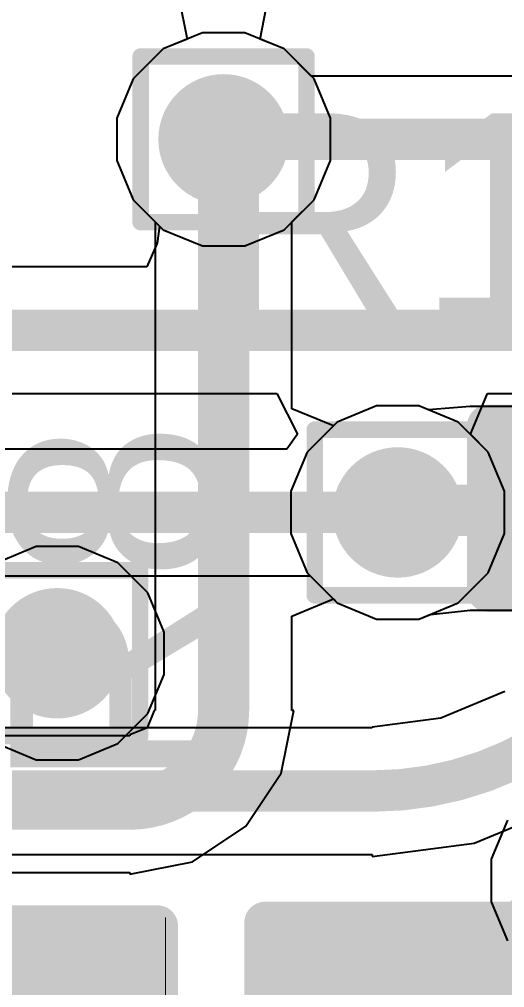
# Model space of a CAD drawing. Header units: inches. Extents: x -12 to 5355, y -7 to 5366.
# Drawn here: x 27.416 to 28.902, y 54.474 to 57.443 of the extents above; entities that cross this region are included whole.
import ezdxf

# ---------------------------------------------------------------- set-up
doc = ezdxf.new("R2010")
doc.units = ezdxf.units.IN
for name, color, linetype in [('BOTTOM LAYER', 5, 'Continuous'), ('Drill Drawing', 1, 'Continuous'), ('GROUND1', 16, 'Continuous'), ('GROUND2', 156, 'Continuous'), ('POWER', 76, 'Continuous'), ('SIGNAL', 90, 'Continuous'), ('TOP LAYER', 1, 'Continuous'), ('Top Overlay', 2, 'Continuous'), ('Top Paste', 8, 'Continuous'), ('Top Solder', 216, 'Continuous'), ('Via Holes', 16, 'Continuous')]:
    doc.layers.add(name, color=color, linetype=linetype)
doc.styles.add('Arial', font='', dxfattribs={"height": 0.2})
doc.styles.get('Arial').set_extended_font_data('Arial')

# ---------------------------------------------------------------- blocks, each defined once
blk = doc.blocks.new('R___0402_103')
at = {"layer": 'TOP LAYER'}
for points in [[(-0.6985, -0.3175), (-0.6985, 0.3175), (-0.2413, 0.3175), (-0.2413, -0.3175)], [(0.2413, -0.3175), (0.2413, 0.3175), (0.6985, 0.3175), (0.6985, -0.3175)]]:
    blk.add_hatch(color=1, dxfattribs=at).paths.add_polyline_path(points)
at = {"layer": 'Top Paste'}
for points in [[(-0.6985, -0.3175), (-0.6985, 0.3175), (-0.2413, 0.3175), (-0.2413, -0.3175)], [(0.2413, -0.3175), (0.2413, 0.3175), (0.6985, 0.3175), (0.6985, -0.3175)]]:
    blk.add_hatch(color=8, dxfattribs=at).paths.add_polyline_path(points)
at = {"layer": 'Top Solder'}
for points in [[(-0.7535, -0.3725), (-0.7535, 0.3725), (-0.1863, 0.3725), (-0.1863, -0.3725)], [(0.1863, -0.3725), (0.1863, 0.3725), (0.7535, 0.3725), (0.7535, -0.3725)]]:
    blk.add_hatch(color=216, dxfattribs=at).paths.add_polyline_path(points)
at = {"layer": 'Top Overlay'}
for points in [[(-0.7874, 0.4064, 0.127, 0.127, 0), (0.7874, 0.4064, 0.127, 0.127, 0)], [(-0.7874, 0.4064, 0.127, 0.127, 0), (-0.7874, -0.4064, 0.127, 0.127, 0)], [(0.7874, 0.4064, 0.127, 0.127, 0), (0.7874, -0.4064, 0.127, 0.127, 0)], [(-0.7874, -0.4064, 0.127, 0.127, 0), (0.7874, -0.4064, 0.127, 0.127, 0)], [(-0.8128, -0.4318, 0.00323, 0.00323, 0), (0.8128, -0.4318, 0.00323, 0.00323, 0)]]:
    blk.add_lwpolyline(points, format="xyseb", dxfattribs=at)
for points in [[(-0.8191, 0.4064, 0.0635, 0.0635, 1), (-0.7556, 0.4064, 0.0635, 0.0635, 1)], [(-0.8191, 0.4064, 0.0635, 0.0635, 1), (-0.7556, 0.4064, 0.0635, 0.0635, 1)], [(0.7556, 0.4064, 0.0635, 0.0635, 1), (0.8191, 0.4064, 0.0635, 0.0635, 1)], [(0.7556, 0.4064, 0.0635, 0.0635, 1), (0.8191, 0.4064, 0.0635, 0.0635, 1)], [(-0.8191, -0.4064, 0.0635, 0.0635, 1), (-0.7556, -0.4064, 0.0635, 0.0635, 1)], [(-0.8191, -0.4064, 0.0635, 0.0635, 1), (-0.7556, -0.4064, 0.0635, 0.0635, 1)], [(0.7556, -0.4064, 0.0635, 0.0635, 1), (0.8191, -0.4064, 0.0635, 0.0635, 1)], [(0.7556, -0.4064, 0.0635, 0.0635, 1), (0.8191, -0.4064, 0.0635, 0.0635, 1)], [(-0.8136, -0.4318, 0.00161, 0.00161, 1), (-0.812, -0.4318, 0.00161, 0.00161, 1)], [(0.812, -0.4318, 0.00161, 0.00161, 1), (0.8136, -0.4318, 0.00161, 0.00161, 1)]]:
    blk.add_lwpolyline(points, format="xyseb", close=True, dxfattribs=at)
blk = doc.blocks.new('R___0402_104')
at = {"layer": 'TOP LAYER'}
for points in [[(-0.6985, -0.3175), (-0.6985, 0.3175), (-0.2413, 0.3175), (-0.2413, -0.3175)], [(0.2413, -0.3175), (0.2413, 0.3175), (0.6985, 0.3175), (0.6985, -0.3175)]]:
    blk.add_hatch(color=1, dxfattribs=at).paths.add_polyline_path(points)
at = {"layer": 'Top Paste'}
for points in [[(-0.6985, -0.3175), (-0.6985, 0.3175), (-0.2413, 0.3175), (-0.2413, -0.3175)], [(0.2413, -0.3175), (0.2413, 0.3175), (0.6985, 0.3175), (0.6985, -0.3175)]]:
    blk.add_hatch(color=8, dxfattribs=at).paths.add_polyline_path(points)
at = {"layer": 'Top Solder'}
for points in [[(-0.7535, -0.3725), (-0.7535, 0.3725), (-0.1863, 0.3725), (-0.1863, -0.3725)], [(0.1863, -0.3725), (0.1863, 0.3725), (0.7535, 0.3725), (0.7535, -0.3725)]]:
    blk.add_hatch(color=216, dxfattribs=at).paths.add_polyline_path(points)
at = {"layer": 'Top Overlay'}
for points in [[(-0.7874, 0.4064, 0.127, 0.127, 0), (0.7874, 0.4064, 0.127, 0.127, 0)], [(-0.7874, 0.4064, 0.127, 0.127, 0), (-0.7874, -0.4064, 0.127, 0.127, 0)], [(0.7874, 0.4064, 0.127, 0.127, 0), (0.7874, -0.4064, 0.127, 0.127, 0)], [(-0.7874, -0.4064, 0.127, 0.127, 0), (0.7874, -0.4064, 0.127, 0.127, 0)], [(-0.8128, -0.4318, 0.00323, 0.00323, 0), (0.8128, -0.4318, 0.00323, 0.00323, 0)]]:
    blk.add_lwpolyline(points, format="xyseb", dxfattribs=at)
for points in [[(-0.8191, 0.4064, 0.0635, 0.0635, 1), (-0.7556, 0.4064, 0.0635, 0.0635, 1)], [(-0.8191, 0.4064, 0.0635, 0.0635, 1), (-0.7556, 0.4064, 0.0635, 0.0635, 1)], [(0.7556, 0.4064, 0.0635, 0.0635, 1), (0.8191, 0.4064, 0.0635, 0.0635, 1)], [(0.7556, 0.4064, 0.0635, 0.0635, 1), (0.8191, 0.4064, 0.0635, 0.0635, 1)], [(-0.8191, -0.4064, 0.0635, 0.0635, 1), (-0.7556, -0.4064, 0.0635, 0.0635, 1)], [(-0.8191, -0.4064, 0.0635, 0.0635, 1), (-0.7556, -0.4064, 0.0635, 0.0635, 1)], [(0.7556, -0.4064, 0.0635, 0.0635, 1), (0.8191, -0.4064, 0.0635, 0.0635, 1)], [(0.7556, -0.4064, 0.0635, 0.0635, 1), (0.8191, -0.4064, 0.0635, 0.0635, 1)], [(-0.8136, -0.4318, 0.00161, 0.00161, 1), (-0.812, -0.4318, 0.00161, 0.00161, 1)], [(0.812, -0.4318, 0.00161, 0.00161, 1), (0.8136, -0.4318, 0.00161, 0.00161, 1)]]:
    blk.add_lwpolyline(points, format="xyseb", close=True, dxfattribs=at)
blk = doc.blocks.new('R___0201_110')
at = {"layer": 'TOP LAYER'}
for points in [[(-0.41, 0.185), (-0.14, 0.185), (-0.14, -0.185), (-0.41, -0.185)], [(0.14, 0.185), (0.41, 0.185), (0.41, -0.185), (0.14, -0.185)]]:
    blk.add_hatch(color=1, dxfattribs=at).paths.add_polyline_path(points)
at = {"layer": 'Top Paste'}
for points in [[(-0.41, 0.185), (-0.14, 0.185), (-0.14, -0.185), (-0.41, -0.185)], [(0.14, 0.185), (0.41, 0.185), (0.41, -0.185), (0.14, -0.185)]]:
    blk.add_hatch(color=8, dxfattribs=at).paths.add_polyline_path(points)
at = {"layer": 'Top Solder'}
for points in [[(-0.465, 0.24), (-0.085, 0.24), (-0.085, -0.24), (-0.465, -0.24)], [(0.085, 0.24), (0.465, 0.24), (0.465, -0.24), (0.085, -0.24)]]:
    blk.add_hatch(color=216, dxfattribs=at).paths.add_polyline_path(points)
at = {"layer": 'Top Overlay'}
for points in [[(-0.4826, 0.254, 0.127, 0.127, 0), (0.4826, 0.254, 0.127, 0.127, 0)], [(-0.4826, -0.254, 0.127, 0.127, 0), (-0.4826, 0.254, 0.127, 0.127, 0)], [(0.4826, -0.254, 0.127, 0.127, 0), (0.4826, 0.254, 0.127, 0.127, 0)], [(-0.4826, -0.254, 0.127, 0.127, 0), (0.4826, -0.254, 0.127, 0.127, 0)]]:
    blk.add_lwpolyline(points, format="xyseb", dxfattribs=at)
for points in [[(-0.5143, 0.254, 0.0635, 0.0635, 1), (-0.4508, 0.254, 0.0635, 0.0635, 1)], [(-0.5143, 0.254, 0.0635, 0.0635, 1), (-0.4508, 0.254, 0.0635, 0.0635, 1)], [(0.4508, 0.254, 0.0635, 0.0635, 1), (0.5143, 0.254, 0.0635, 0.0635, 1)], [(0.4508, 0.254, 0.0635, 0.0635, 1), (0.5143, 0.254, 0.0635, 0.0635, 1)], [(-0.5143, -0.254, 0.0635, 0.0635, 1), (-0.4508, -0.254, 0.0635, 0.0635, 1)], [(-0.5143, -0.254, 0.0635, 0.0635, 1), (-0.4508, -0.254, 0.0635, 0.0635, 1)], [(0.4508, -0.254, 0.0635, 0.0635, 1), (0.5143, -0.254, 0.0635, 0.0635, 1)], [(0.4508, -0.254, 0.0635, 0.0635, 1), (0.5143, -0.254, 0.0635, 0.0635, 1)]]:
    blk.add_lwpolyline(points, format="xyseb", close=True, dxfattribs=at)

msp = doc.modelspace()

# ---------------------------------------------------------------- hatches: boundary and pattern name
at = {"layer": 'BOTTOM LAYER'}
h = msp.add_hatch(color=5, dxfattribs=at)
edge = h.paths.add_edge_path()
edge.add_arc((28.0416, 57.0749), 0.2, 0, 360)
h = msp.add_hatch(color=5, dxfattribs=at)
edge = h.paths.add_edge_path()
edge.add_arc((28.575, 55.9308), 0.2, 0, 360)
h = msp.add_hatch(color=5, dxfattribs=at)
edge = h.paths.add_edge_path()
edge.add_arc((27.5321, 55.499), 0.2, 0, 360)
at = {"layer": 'GROUND1'}
h = msp.add_hatch(color=16, dxfattribs=at)
edge = h.paths.add_edge_path()
edge.add_arc((28.0416, 57.0749), 0.2, 0, 360)
h = msp.add_hatch(color=16, dxfattribs=at)
edge = h.paths.add_edge_path()
edge.add_arc((28.575, 55.9308), 0.2, 0, 360)
h = msp.add_hatch(color=16, dxfattribs=at)
edge = h.paths.add_edge_path()
edge.add_arc((27.5321, 55.499), 0.2, 0, 360)
at = {"layer": 'GROUND2'}
h = msp.add_hatch(color=156, dxfattribs=at)
edge = h.paths.add_edge_path()
edge.add_arc((28.0416, 57.0749), 0.2, 0, 360)
h = msp.add_hatch(color=156, dxfattribs=at)
edge = h.paths.add_edge_path()
edge.add_arc((28.575, 55.9308), 0.2, 0, 360)
h = msp.add_hatch(color=156, dxfattribs=at)
edge = h.paths.add_edge_path()
edge.add_arc((27.5321, 55.499), 0.2, 0, 360)
at = {"layer": 'POWER'}
h = msp.add_hatch(color=76, dxfattribs=at)
edge = h.paths.add_edge_path()
edge.add_arc((28.0416, 57.0749), 0.2, 0, 360)
h = msp.add_hatch(color=76, dxfattribs=at)
edge = h.paths.add_edge_path()
edge.add_arc((28.575, 55.9308), 0.2, 0, 360)
h = msp.add_hatch(color=76, dxfattribs=at)
edge = h.paths.add_edge_path()
edge.add_arc((27.5321, 55.499), 0.2, 0, 360)
at = {"layer": 'SIGNAL'}
h = msp.add_hatch(color=90, dxfattribs=at)
edge = h.paths.add_edge_path()
edge.add_arc((28.0416, 57.0749), 0.2, 0, 360)
h = msp.add_hatch(color=90, dxfattribs=at)
edge = h.paths.add_edge_path()
edge.add_arc((28.575, 55.9308), 0.2, 0, 360)
h = msp.add_hatch(color=90, dxfattribs=at)
edge = h.paths.add_edge_path()
edge.add_arc((27.5321, 55.499), 0.2, 0, 360)
at = {"layer": 'TOP LAYER'}
h = msp.add_hatch(color=1, dxfattribs=at)
edge = h.paths.add_edge_path()
edge.add_arc((28.0416, 57.0749), 0.2, 0, 360)
h = msp.add_hatch(color=1, dxfattribs=at)
edge = h.paths.add_edge_path()
edge.add_arc((28.575, 55.9308), 0.2, 0, 360)
h = msp.add_hatch(color=1, dxfattribs=at)
edge = h.paths.add_edge_path()
edge.add_arc((27.5321, 55.499), 0.2, 0, 360)
at = {"layer": 'Via Holes'}
h = msp.add_hatch(color=7, dxfattribs=at)
edge = h.paths.add_edge_path()
edge.add_arc((28.0416, 57.0749), 0.1, 0, 360)
h = msp.add_hatch(color=7, dxfattribs=at)
edge = h.paths.add_edge_path()
edge.add_arc((28.575, 55.9308), 0.1, 0, 360)
h = msp.add_hatch(color=7, dxfattribs=at)
edge = h.paths.add_edge_path()
edge.add_arc((27.5321, 55.499), 0.1, 0, 360)

# ---------------------------------------------------------------- linework, layer by layer
at = {"layer": 'BOTTOM LAYER'}
for p, q in [((27.9047, 57.5096), (27.93, 57.3826)), ((28.1532, 57.3826), (28.1785, 57.5096)), ((27.93, 57.3826), (27.8564, 57.3521)), ((28.2268, 57.3521), (28.1532, 57.3826)), ((27.8564, 57.3521), (27.7644, 57.2601)), ((28.3188, 57.2601), (28.2268, 57.3521)), ((27.7644, 57.2601), (27.7146, 57.1399)), ((28.3686, 57.1399), (28.3188, 57.2601)), ((27.7146, 57.1399), (27.7146, 57.0098)), ((28.3686, 57.0098), (28.3686, 57.1399)), ((27.7146, 57.0098), (27.7644, 56.8897)), ((28.3188, 56.8897), (28.3686, 57.0098)), ((27.7644, 56.8897), (27.8564, 56.7977)), ((28.2268, 56.7977), (28.3188, 56.8897)), ((27.8564, 56.7977), (27.9766, 56.7479)), ((28.1066, 56.7479), (28.2268, 56.7977)), ((27.9766, 56.7479), (28.1066, 56.7479)), ((28.51, 56.2578), (28.3898, 56.208)), ((28.64, 56.2578), (28.51, 56.2578)), ((28.7602, 56.208), (28.64, 56.2578)), ((28.3898, 56.208), (28.2978, 56.116)), ((28.8522, 56.116), (28.7602, 56.208)), ((28.2978, 56.116), (28.248, 55.9958)), ((28.902, 55.9958), (28.8522, 56.116)), ((28.248, 55.9958), (28.248, 55.8658)), ((28.902, 55.8658), (28.902, 55.9958)), ((28.248, 55.8658), (28.2978, 55.7456)), ((28.8522, 55.7456), (28.902, 55.8658)), ((28.2978, 55.7456), (28.3898, 55.6536)), ((28.7602, 55.6536), (28.8522, 55.7456)), ((28.3898, 55.6536), (28.51, 55.6038)), ((28.64, 55.6038), (28.7602, 55.6536)), ((28.51, 55.6038), (28.64, 55.6038))]:
    msp.add_line(p, q, dxfattribs=at)
at = {"layer": 'Drill Drawing'}
for points in [[(27.7876, 57.3289, 0.0508, 0.0508, 0), (28.2956, 57.3289, 0.0508, 0.0508, 0)], [(27.7876, 56.8209, 0.0508, 0.0508, 0), (27.7876, 57.3289, 0.0508, 0.0508, 0)], [(28.2956, 56.8209, 0.0508, 0.0508, 0), (28.2956, 57.3289, 0.0508, 0.0508, 0)], [(27.7876, 56.8209, 0.0508, 0.0508, 0), (28.2956, 56.8209, 0.0508, 0.0508, 0)], [(28.321, 56.1848, 0.0508, 0.0508, 0), (28.829, 56.1848, 0.0508, 0.0508, 0)], [(28.321, 55.6768, 0.0508, 0.0508, 0), (28.321, 56.1848, 0.0508, 0.0508, 0)], [(28.829, 55.6768, 0.0508, 0.0508, 0), (28.829, 56.1848, 0.0508, 0.0508, 0)], [(27.2781, 55.753, 0.0508, 0.0508, 0), (27.7861, 55.753, 0.0508, 0.0508, 0)], [(27.7861, 55.245, 0.0508, 0.0508, 0), (27.7861, 55.753, 0.0508, 0.0508, 0)], [(28.321, 55.6768, 0.0508, 0.0508, 0), (28.829, 55.6768, 0.0508, 0.0508, 0)], [(27.2781, 55.245, 0.0508, 0.0508, 0), (27.7861, 55.245, 0.0508, 0.0508, 0)]]:
    msp.add_lwpolyline(points, format="xyseb", dxfattribs=at)
for points in [[(27.7749, 57.3289, 0.0254, 0.0254, 1), (27.8003, 57.3289, 0.0254, 0.0254, 1)], [(27.7749, 57.3289, 0.0254, 0.0254, 1), (27.8003, 57.3289, 0.0254, 0.0254, 1)], [(28.2829, 57.3289, 0.0254, 0.0254, 1), (28.3083, 57.3289, 0.0254, 0.0254, 1)], [(28.2829, 57.3289, 0.0254, 0.0254, 1), (28.3083, 57.3289, 0.0254, 0.0254, 1)], [(27.7749, 56.8209, 0.0254, 0.0254, 1), (27.8003, 56.8209, 0.0254, 0.0254, 1)], [(27.7749, 56.8209, 0.0254, 0.0254, 1), (27.8003, 56.8209, 0.0254, 0.0254, 1)], [(28.2829, 56.8209, 0.0254, 0.0254, 1), (28.3083, 56.8209, 0.0254, 0.0254, 1)], [(28.2829, 56.8209, 0.0254, 0.0254, 1), (28.3083, 56.8209, 0.0254, 0.0254, 1)], [(28.3083, 56.1848, 0.0254, 0.0254, 1), (28.3337, 56.1848, 0.0254, 0.0254, 1)], [(28.3083, 56.1848, 0.0254, 0.0254, 1), (28.3337, 56.1848, 0.0254, 0.0254, 1)], [(28.8163, 56.1848, 0.0254, 0.0254, 1), (28.8417, 56.1848, 0.0254, 0.0254, 1)], [(28.8163, 56.1848, 0.0254, 0.0254, 1), (28.8417, 56.1848, 0.0254, 0.0254, 1)], [(27.7734, 55.753, 0.0254, 0.0254, 1), (27.7988, 55.753, 0.0254, 0.0254, 1)], [(27.7734, 55.753, 0.0254, 0.0254, 1), (27.7988, 55.753, 0.0254, 0.0254, 1)], [(28.3083, 55.6768, 0.0254, 0.0254, 1), (28.3337, 55.6768, 0.0254, 0.0254, 1)], [(28.3083, 55.6768, 0.0254, 0.0254, 1), (28.3337, 55.6768, 0.0254, 0.0254, 1)], [(28.8163, 55.6768, 0.0254, 0.0254, 1), (28.8417, 55.6768, 0.0254, 0.0254, 1)], [(28.8163, 55.6768, 0.0254, 0.0254, 1), (28.8417, 55.6768, 0.0254, 0.0254, 1)], [(27.7734, 55.245, 0.0254, 0.0254, 1), (27.7988, 55.245, 0.0254, 0.0254, 1)], [(27.7734, 55.245, 0.0254, 0.0254, 1), (27.7988, 55.245, 0.0254, 0.0254, 1)]]:
    msp.add_lwpolyline(points, format="xyseb", close=True, dxfattribs=at)
at = {"layer": 'GROUND1'}
for p, q in [((27.9766, 57.4019), (27.8564, 57.3521)), ((28.1066, 57.4019), (27.9766, 57.4019)), ((28.2268, 57.3521), (28.1066, 57.4019)), ((27.8564, 57.3521), (27.7644, 57.2601)), ((28.3188, 57.2601), (28.2268, 57.3521)), ((27.7644, 57.2601), (27.7146, 57.1399)), ((28.3686, 57.1399), (28.3188, 57.2601)), ((27.7146, 57.1399), (27.7146, 57.0098)), ((28.3686, 57.0098), (28.3686, 57.1399)), ((27.7146, 57.0098), (27.7644, 56.8897)), ((28.3188, 56.8897), (28.3686, 57.0098)), ((27.7644, 56.8897), (27.8564, 56.7977)), ((28.2268, 56.7977), (28.3188, 56.8897)), ((27.8564, 56.7977), (27.9766, 56.7479)), ((28.1066, 56.7479), (28.2268, 56.7977)), ((27.9766, 56.7479), (28.1066, 56.7479)), ((28.51, 56.2578), (28.3898, 56.208)), ((28.64, 56.2578), (28.51, 56.2578)), ((28.7602, 56.208), (28.64, 56.2578)), ((28.3898, 56.208), (28.2978, 56.116)), ((28.8522, 56.116), (28.7602, 56.208)), ((28.2978, 56.116), (28.248, 55.9958)), ((28.902, 55.9958), (28.8522, 56.116)), ((28.248, 55.9958), (28.248, 55.8658)), ((28.902, 55.8658), (28.902, 55.9958)), ((28.248, 55.8658), (28.2978, 55.7456)), ((28.8522, 55.7456), (28.902, 55.8658)), ((28.2978, 55.7456), (28.3898, 55.6536)), ((28.7602, 55.6536), (28.8522, 55.7456)), ((28.3898, 55.6536), (28.51, 55.6038)), ((28.64, 55.6038), (28.7602, 55.6536)), ((28.51, 55.6038), (28.64, 55.6038))]:
    msp.add_line(p, q, dxfattribs=at)
at = {"layer": 'GROUND2'}
for p, q in [((27.9766, 57.4019), (27.8564, 57.3521)), ((28.1066, 57.4019), (27.9766, 57.4019)), ((28.2268, 57.3521), (28.1066, 57.4019)), ((27.8564, 57.3521), (27.7644, 57.2601)), ((28.3188, 57.2601), (28.2268, 57.3521)), ((27.7644, 57.2601), (27.7146, 57.1399)), ((28.3686, 57.1399), (28.3188, 57.2601)), ((27.7146, 57.1399), (27.7146, 57.0098)), ((28.3686, 57.0098), (28.3686, 57.1399)), ((27.7146, 57.0098), (27.7644, 56.8897)), ((28.3188, 56.8897), (28.3686, 57.0098)), ((27.7644, 56.8897), (27.8564, 56.7977)), ((28.2268, 56.7977), (28.3188, 56.8897)), ((27.8564, 56.7977), (27.9766, 56.7479)), ((28.1066, 56.7479), (28.2268, 56.7977)), ((27.9766, 56.7479), (28.1066, 56.7479)), ((28.51, 56.2578), (28.3898, 56.208)), ((28.64, 56.2578), (28.51, 56.2578)), ((28.7602, 56.208), (28.64, 56.2578)), ((28.3898, 56.208), (28.2978, 56.116)), ((28.8522, 56.116), (28.7602, 56.208)), ((28.2978, 56.116), (28.248, 55.9958)), ((28.902, 55.9958), (28.8522, 56.116)), ((28.248, 55.9958), (28.248, 55.8658)), ((28.902, 55.8658), (28.902, 55.9958)), ((28.248, 55.8658), (28.2978, 55.7456)), ((28.8522, 55.7456), (28.902, 55.8658)), ((28.2978, 55.7456), (28.3898, 55.6536)), ((28.7602, 55.6536), (28.8522, 55.7456)), ((28.3898, 55.6536), (28.51, 55.6038)), ((28.64, 55.6038), (28.7602, 55.6536)), ((28.51, 55.6038), (28.64, 55.6038))]:
    msp.add_line(p, q, dxfattribs=at)
at = {"layer": 'POWER'}
for p, q in [((27.9766, 57.4019), (27.8564, 57.3521)), ((28.1066, 57.4019), (27.9766, 57.4019)), ((28.2268, 57.3521), (28.1066, 57.4019)), ((27.8564, 57.3521), (27.7644, 57.2601)), ((28.3188, 57.2601), (28.2268, 57.3521)), ((27.7644, 57.2601), (27.7146, 57.1399)), ((28.3686, 57.1399), (28.3188, 57.2601)), ((27.7146, 57.1399), (27.7146, 57.0098)), ((28.3686, 57.0098), (28.3686, 57.1399)), ((27.7146, 57.0098), (27.7644, 56.8897)), ((28.3188, 56.8897), (28.3686, 57.0098)), ((27.7644, 56.8897), (27.8564, 56.7977)), ((28.2268, 56.7977), (28.3188, 56.8897)), ((27.8564, 56.7977), (27.9766, 56.7479)), ((28.1066, 56.7479), (28.2268, 56.7977)), ((27.9766, 56.7479), (28.1066, 56.7479)), ((28.51, 56.2578), (28.3898, 56.208)), ((28.64, 56.2578), (28.51, 56.2578)), ((28.7602, 56.208), (28.64, 56.2578)), ((28.3898, 56.208), (28.2978, 56.116)), ((28.8522, 56.116), (28.7602, 56.208)), ((28.2978, 56.116), (28.248, 55.9958)), ((28.902, 55.9958), (28.8522, 56.116)), ((28.248, 55.9958), (28.248, 55.8658)), ((28.902, 55.8658), (28.902, 55.9958)), ((28.248, 55.8658), (28.2978, 55.7456)), ((28.8522, 55.7456), (28.902, 55.8658)), ((27.467, 55.826), (27.3468, 55.7762)), ((27.5971, 55.826), (27.467, 55.826)), ((27.7173, 55.7762), (27.5971, 55.826)), ((27.8093, 55.6842), (27.7173, 55.7762)), ((28.2978, 55.7456), (28.3898, 55.6536)), ((28.7602, 55.6536), (28.8522, 55.7456)), ((27.8591, 55.564), (27.8093, 55.6842)), ((28.3898, 55.6536), (28.51, 55.6038)), ((28.64, 55.6038), (28.7602, 55.6536)), ((28.51, 55.6038), (28.64, 55.6038)), ((27.8591, 55.434), (27.8591, 55.564)), ((27.8093, 55.3138), (27.8591, 55.434)), ((27.7173, 55.2218), (27.8093, 55.3138)), ((27.3468, 55.2218), (27.467, 55.172)), ((27.5971, 55.172), (27.7173, 55.2218)), ((27.467, 55.172), (27.5971, 55.172)), ((28.9109, 54.9874), (28.8611, 54.8672)), ((28.8611, 54.8672), (28.8611, 54.7371)), ((28.8611, 54.7371), (28.9109, 54.617))]:
    msp.add_line(p, q, dxfattribs=at)
at = {"layer": 'SIGNAL'}
for p, q in [((27.9766, 57.4019), (27.8564, 57.3521)), ((28.1066, 57.4019), (27.9766, 57.4019)), ((28.2268, 57.3521), (28.1066, 57.4019)), ((27.8564, 57.3521), (27.7644, 57.2601)), ((28.3098, 57.2691), (28.2268, 57.3521)), ((27.7644, 57.2601), (27.7146, 57.1399)), ((31.5196, 57.2691), (28.3098, 57.2691)), ((27.7146, 57.1399), (27.7146, 57.0098)), ((27.7146, 57.0098), (27.7644, 56.8897)), ((27.7644, 56.8897), (27.8452, 56.8088)), ((27.8452, 56.8088), (27.8386, 56.7569)), ((27.8386, 56.7569), (27.8069, 56.6838)), ((27.8069, 56.6838), (27.3103, 56.6838)), ((26.7883, 56.2954), (28.2046, 56.2954)), ((28.2046, 56.2954), (28.2684, 56.1704)), ((28.7979, 56.1704), (28.8497, 56.2954)), ((28.8497, 56.2954), (30.5928, 56.2954)), ((28.2684, 56.1704), (28.2356, 56.125)), ((28.8522, 56.116), (28.7979, 56.1704)), ((28.2356, 56.125), (25.6974, 56.125)), ((28.902, 55.9958), (28.8522, 56.116)), ((28.902, 55.8658), (28.902, 55.9958)), ((28.8522, 55.7456), (28.902, 55.8658)), ((25.6974, 55.7366), (28.3068, 55.7366)), ((28.3068, 55.7366), (28.3898, 55.6536)), ((28.7602, 55.6536), (28.8522, 55.7456)), ((28.3898, 55.6536), (28.51, 55.6038)), ((28.64, 55.6038), (28.7602, 55.6536)), ((28.51, 55.6038), (28.64, 55.6038)), ((28.9029, 55.3816), (28.7068, 55.3003)), ((28.7068, 55.3003), (28.4964, 55.2726)), ((28.4964, 55.2706), (25.2915, 55.2706)), ((28.4964, 55.2726), (28.4964, 55.2706)), ((28.8096, 54.9168), (29.1014, 55.0377)), ((28.4964, 54.8755), (28.8096, 54.9168)), ((25.2915, 54.8822), (28.4963, 54.8822)), ((28.4963, 54.8822), (28.4964, 54.8822)), ((28.4964, 54.8822), (28.4964, 54.8755))]:
    msp.add_line(p, q, dxfattribs=at)
for points in [[(28.0416, 57.0749, 0.127, 0.127, 0), (31.5196, 57.0749, 0.127, 0.127, 0)], [(26.7883, 56.4896, 0.127, 0.127, 0), (30.861, 56.4896, 0.127, 0.127, 0)], [(25.6974, 55.9308, 0.127, 0.127, 0), (28.575, 55.9308, 0.127, 0.127, 0)], [(29.21, 55.372, 0.127, 0.127, -0.198913), (28.4964, 55.0764, 0.127, 0.127, 0)], [(25.2915, 55.0764, 0.127, 0.127, 0), (28.4964, 55.0764, 0.127, 0.127, 0)]]:
    msp.add_lwpolyline(points, format="xyseb", dxfattribs=at)
for points in [[(28.0099, 57.0749, 0.0635, 0.0635, 1), (28.0734, 57.0749, 0.0635, 0.0635, 1)], [(28.5433, 55.9308, 0.0635, 0.0635, 1), (28.6068, 55.9308, 0.0635, 0.0635, 1)], [(28.4646, 55.0764, 0.0635, 0.0635, 1), (28.5281, 55.0764, 0.0635, 0.0635, 1)], [(28.4646, 55.0764, 0.0635, 0.0635, 1), (28.5281, 55.0764, 0.0635, 0.0635, 1)]]:
    msp.add_lwpolyline(points, format="xyseb", close=True, dxfattribs=at)
at = {"layer": 'TOP LAYER'}
for p, q in [((27.9766, 57.4019), (27.8564, 57.3521)), ((28.1066, 57.4019), (27.9766, 57.4019)), ((28.2268, 57.3521), (28.1066, 57.4019)), ((27.8564, 57.3521), (27.7644, 57.2601)), ((28.3188, 57.2601), (28.2268, 57.3521)), ((27.7644, 57.2601), (27.7146, 57.1399)), ((28.3686, 57.1399), (28.3188, 57.2601)), ((27.7146, 57.1399), (27.7146, 57.0098)), ((28.3686, 57.0098), (28.3686, 57.1399)), ((27.7146, 57.0098), (27.7644, 56.8897)), ((28.3188, 56.8897), (28.3686, 57.0098)), ((27.7644, 56.8897), (27.8322, 56.8218)), ((28.251, 56.8218), (28.3188, 56.8897)), ((27.8322, 56.8218), (27.8322, 55.3234)), ((28.251, 56.2488), (28.251, 56.8218)), ((28.378, 56.1962), (28.251, 56.2488)), ((28.51, 56.2578), (28.3898, 56.208)), ((28.64, 56.2578), (28.51, 56.2578)), ((28.6696, 56.2456), (28.64, 56.2578)), ((28.7966, 56.2555), (28.6696, 56.2456)), ((29.2196, 56.2555), (28.7966, 56.2555)), ((28.7966, 56.2555), (28.7966, 56.2555)), ((28.7966, 56.2555), (28.7966, 56.2555)), ((28.3898, 56.208), (28.378, 56.1962)), ((28.251, 55.6128), (28.378, 55.6654)), ((28.378, 55.6654), (28.3898, 55.6536)), ((28.3898, 55.6536), (28.51, 55.6038)), ((28.64, 55.6038), (28.6751, 55.6183)), ((28.6751, 55.6183), (28.7966, 55.6315)), ((28.7966, 55.6315), (28.7966, 55.6315)), ((28.7966, 55.6315), (28.7966, 55.6315)), ((28.7966, 55.6315), (29.3206, 55.6315)), ((28.251, 55.3234), (28.251, 55.6128)), ((28.51, 55.6038), (28.64, 55.6038)), ((27.8293, 55.3234), (27.8073, 55.2704)), ((27.8322, 55.3234), (27.8293, 55.3234)), ((28.2184, 55.1312), (28.2566, 55.3234)), ((28.2566, 55.3234), (28.251, 55.3234)), ((27.8073, 55.2704), (27.7543, 55.2485)), ((27.7543, 55.2455), (25.7223, 55.2455)), ((27.7543, 55.2485), (27.7543, 55.2455)), ((28.1095, 54.9683), (28.2184, 55.1312)), ((27.9465, 54.8594), (28.1095, 54.9683)), ((27.7543, 54.8211), (27.9465, 54.8594)), ((25.7223, 54.8268), (27.7543, 54.8268)), ((27.7543, 54.8268), (27.7543, 54.8211))]:
    msp.add_line(p, q, dxfattribs=at)
for points in [[(28.0416, 55.3234, 0.1567, 0.1567, 0), (28.0416, 57.0749, 0.1567, 0.1567, 0)], [(28.575, 55.9308, 0.1567, 0.1567, 0), (28.5814, 55.9372, 0.1567, 0.1567, 0)], [(28.5814, 55.9372, 0.1567, 0.1567, 0), (29.0522, 55.9372, 0.1567, 0.1567, 0)], [(28.0416, 55.3234, 0.1567, 0.1567, -0.414214), (27.7543, 55.0361, 0.1567, 0.1567, 0)], [(25.7223, 55.0361, 0.1567, 0.1567, 0), (27.7543, 55.0361, 0.1567, 0.1567, 0)], [(28.8196, 54.4576, 0.254, 0.254, 0), (29.1642, 54.8022, 0.254, 0.254, 0)], [(28.5752, 54.356, 0.254, 0.254, 0), (28.6768, 54.4576, 0.254, 0.254, 0)], [(28.6768, 54.4576, 0.254, 0.254, 0), (28.8196, 54.4576, 0.254, 0.254, 0)]]:
    msp.add_lwpolyline(points, format="xyseb", dxfattribs=at)
for points in [[(28.0024, 57.0749, 0.0783, 0.0783, 1), (28.0808, 57.0749, 0.0783, 0.0783, 1)], [(28.5358, 55.9308, 0.0783, 0.0783, 1), (28.6142, 55.9308, 0.0783, 0.0783, 1)], [(28.5422, 55.9372, 0.0783, 0.0783, 1), (28.6205, 55.9372, 0.0783, 0.0783, 1)], [(28.5422, 55.9372, 0.0783, 0.0783, 1), (28.6205, 55.9372, 0.0783, 0.0783, 1)], [(28.0024, 55.3234, 0.0783, 0.0783, 1), (28.0808, 55.3234, 0.0783, 0.0783, 1)], [(28.0024, 55.3234, 0.0783, 0.0783, 1), (28.0808, 55.3234, 0.0783, 0.0783, 1)], [(27.7151, 55.0361, 0.0783, 0.0783, 1), (27.7935, 55.0361, 0.0783, 0.0783, 1)], [(27.7151, 55.0361, 0.0783, 0.0783, 1), (27.7935, 55.0361, 0.0783, 0.0783, 1)], [(28.6133, 54.4576, 0.127, 0.127, 1), (28.7403, 54.4576, 0.127, 0.127, 1)], [(28.6133, 54.4576, 0.127, 0.127, 1), (28.7403, 54.4576, 0.127, 0.127, 1)], [(28.7561, 54.4576, 0.127, 0.127, 1), (28.8831, 54.4576, 0.127, 0.127, 1)], [(28.7561, 54.4576, 0.127, 0.127, 1), (28.8831, 54.4576, 0.127, 0.127, 1)], [(28.5117, 54.356, 0.127, 0.127, 1), (28.6387, 54.356, 0.127, 0.127, 1)]]:
    msp.add_lwpolyline(points, format="xyseb", close=True, dxfattribs=at)

# ---------------------------------------------------------------- block references
msp.add_blockref('R___0201_110', (29.3336, 55.9435))
at = {"rotation": 90}
for name, p in [('R___0402_104', (27.4322, 53.8752)), ('R___0402_103', (28.5752, 53.8861))]:
    msp.add_blockref(name, p, dxfattribs=at)

# ---------------------------------------------------------------- texts
at = {"layer": 'Top Overlay', "style": 'Arial'}
msp.add_text('R1', height=0.635, dxfattribs=at).set_placement((27.9941, 56.52))
msp.add_text('R8', height=0.635, rotation=90, dxfattribs=at).set_placement((28.0234, 55.0769))

doc.saveas('drawing.dxf')
